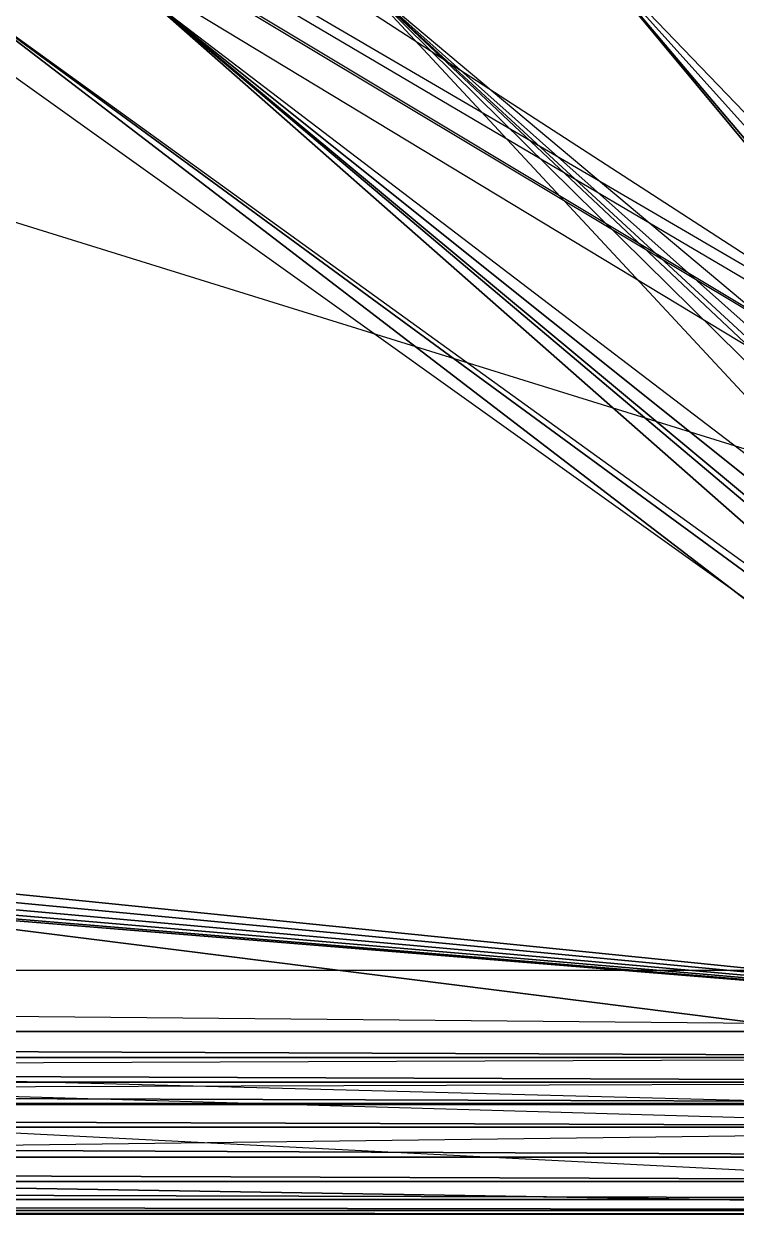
# Model space of a CAD drawing. Extents: x -139 to 143, y -92 to 96.
# Drawn here: x 72.86 to 100.35, y -92.42 to -46.49 of the extents above; entities that cross this region are included whole.
import ezdxf

# ---------------------------------------------------------------- set-up
doc = ezdxf.new("R2010")
doc.units = 0
doc.layers.get('0').update_dxf_attribs({"linetype": 'CONTINUOUS'})

msp = doc.modelspace()

# ---------------------------------------------------------------- linework, layer by layer
at = {"color": 7}
for points in [[(-129.233, 95.572, 5.052), (133.958, 95.572, 5.052), (140.655, -83.022, -0.587), (143.358, -83.022, -0.822), (140.655, -83.022, -0.822), (140.655, -83.022, -0.587), (143.358, -83.022, -0.822), (140.655, -83.022, -0.587), (143.358, -83.022, -0.587), (143.358, -83.022, -0.822), (-138.633, -83.022, -0.587)], [(-129.233, -92.422, -0.822), (133.958, -92.422, -0.822), (-124.985, -88.192, -0.822), (133.958, 95.572, -0.822), (132.795, 92.768, -0.822), (133.958, 92.869, -0.822), (133.958, 95.572, -0.822), (133.958, 95.572, -0.822), (131.667, 92.465, -0.822), (132.795, 92.768, -0.822), (133.958, 95.572, -0.822), (133.958, 95.572, -0.822), (130.609, 91.972, -0.822), (131.667, 92.465, -0.822), (133.958, 95.572, -0.822), (133.958, 95.572, -0.822), (129.709, 91.342, -0.822), (130.609, 91.972, -0.822), (133.958, 95.572, -0.822), (133.958, 95.572, -0.822), (-124.985, 91.342, -0.822), (129.709, 91.342, -0.822), (133.958, 95.572, -0.822), (-129.233, 95.572, -0.822)], [(-129.233, 95.572, -0.822), (133.958, -92.422, -0.822), (133.958, -89.72, -0.587), (133.958, -89.72, -0.822), (133.958, -92.422, -0.822), (133.958, -89.72, -0.587), (133.958, -92.422, -0.822), (133.958, -92.422, -0.587), (133.958, -89.72, -0.587), (133.958, 92.869, -0.822), (133.958, 95.572, -0.587), (133.958, 95.572, -0.822), (133.958, 92.869, -0.822), (133.958, 95.572, -0.587), (133.958, 92.869, -0.822), (133.958, 92.869, -0.587), (133.958, 95.572, -0.587), (133.958, 95.572, -0.587), (-129.233, 95.572, -0.822), (133.958, 95.572, -0.822), (133.958, 95.572, -0.587), (133.958, 95.572, -0.587), (-129.233, 95.572, -0.587)], [(-128.07, 92.768, -0.822), (143.358, -83.022, -0.587), (143.358, 86.172, -0.587)], [(-121.422, -88.192, 5.287), (126.147, -88.192, 5.052), (-121.422, -88.192, 5.287), (126.147, -88.192, 5.287), (126.147, -88.192, 5.052), (129.709, 91.342, -0.822), (-124.985, 91.342, -5.287), (129.709, 91.342, -5.287), (129.709, 91.342, -0.822), (-124.985, 91.342, -5.287), (129.709, 91.342, -0.822), (-124.985, 91.342, -0.822)], [(126.147, 91.342, 5.287), (127.261, -83.022, 5.287), (124.558, 1.575, 5.287), (127.261, 86.172, 5.287), (127.261, -83.022, 5.287), (85.721, -44.71, 5.287), (127.261, -83.022, 5.287), (126.147, -88.192, 5.287), (85.721, -44.71, 5.287), (123.844, 9.736, 5.287), (127.261, 86.172, 5.287), (124.558, 1.575, 5.287), (123.844, 9.736, 5.287), (121.724, 17.649, 5.287)], [(139.128, 81.923, -0.822), (143.358, -83.022, -0.822), (143.358, 86.172, -0.822), (143.358, -83.022, -0.822), (139.758, -79.674, -0.822), (140.251, -80.732, -0.822), (143.358, -83.022, -0.822), (139.128, -78.774, -0.822), (143.358, -83.022, -0.822), (139.128, 81.923, -0.822), (139.128, -78.774, -0.822), (143.358, -83.022, -0.822), (139.128, -78.774, -0.822), (139.758, -79.674, -0.822), (143.358, -83.022, -0.822), (-138.633, 86.172, -0.822)], [(-138.49, 84.54, 5.052), (143.215, -81.39, 5.052), (143.358, 86.172, 5.052), (143.358, -83.022, 5.052), (143.215, -81.39, 5.052), (143.215, -81.39, 5.052), (143.215, 84.54, 5.052)], [(-135.527, 83.881, -0.587), (140.655, -83.022, -0.587)], [(-135.527, 83.881, 5.287), (143.358, -83.022, 5.052)], [(-124.985, -88.192, -5.287), (129.709, -88.192, -5.287), (139.128, -78.774, -5.287), (139.128, 81.923, -0.822)], [(136.308, 79.906, -5.287), (137.306, -77.222, -5.287), (136.308, 79.906, -5.287), (136.308, -76.757, -5.287), (137.306, -77.222, -5.287), (-132.582, 80.372, -5.287)], [(136.308, 77.107, -0.587), (136.308, -76.757, -5.287), (136.308, -73.958, -0.587), (136.308, -76.757, -0.587), (136.308, -76.757, -5.287), (136.308, -73.958, -0.587), (136.308, -76.757, -5.287), (136.308, 79.906, -5.287), (136.308, -73.958, -0.587), (-108.12, 1.983, -0.117)], [(140, 78.971, 5.052), (126.757, -89.064, 5.052), (-121.422, -88.192, 5.052), (126.147, -88.192, 5.052), (126.757, -89.064, 5.052), (-122.033, -89.064, 5.052), (126.757, -89.064, 5.052), (127.916, -90.223, 5.052), (-122.033, -89.064, 5.052)], [(113.946, 38.251, -0.117), (124.893, -85.372, -0.117), (-120.169, -85.372, -0.587), (124.893, -85.372, -0.587), (124.893, -85.372, -0.117), (-120.169, -85.372, -0.587), (124.893, -85.372, -0.117), (-120.169, -85.372, -0.117)], [(113.711, -37.786, -0.117), (125.125, -79.808, -0.117), (85.721, -44.71, -0.117), (124.701, -81.39, -0.117), (125.125, -79.808, -0.117), (124.701, -81.39, -0.117), (85.721, -44.71, -0.117), (124.558, -83.022, -0.117), (124.701, -81.39, -0.117), (77.56, -45.424, -0.117), (124.558, -83.022, -0.117), (85.721, -44.71, -0.117)], [(114.942, -38.82, 5.287), (127.261, -83.022, 5.287), (85.721, -44.71, 5.287)], [(115.746, -38.961, 5.287), (127.261, -83.022, 5.287), (127.261, -83.022, 5.287), (93.634, -42.589, 5.287)], [(93.634, -42.589, -0.117), (126.757, -76.98, -0.117), (101.059, -39.127, -0.117)], [(93.634, -42.589, 5.287), (127.261, -83.022, 5.287), (126.147, -88.192, 5.287), (77.56, -45.424, 5.287)], [(93.634, -42.589, -0.117), (126.757, -76.98, -0.117), (93.634, -42.589, -0.117), (125.817, -78.323, -0.117), (126.757, -76.98, -0.117), (125.817, -78.323, -0.117), (93.634, -42.589, -0.117), (125.125, -79.808, -0.117), (125.817, -78.323, -0.117), (85.721, -44.71, -0.117), (125.125, -79.808, -0.117), (93.634, -42.589, -0.117)], [(69.399, -44.71, 5.287), (126.147, -88.192, 5.287), (-17.612, -70.098, 5.287)], [(-0.187, -72.699, -0.117), (69.399, -44.71, -0.117), (69.399, -44.71, -0.117), (-0.187, -72.699, -0.117), (124.893, -85.372, -0.117), (69.399, -44.71, -0.117), (-0.911, -73.423, -0.117), (124.893, -85.372, -0.117), (-0.187, -72.699, -0.117)], [(85.721, -44.71, 5.287), (126.147, -88.192, 5.287), (126.147, -88.192, 5.287), (69.399, -44.71, 5.287)], [(77.56, -45.424, -0.117), (124.558, -83.022, -0.117), (77.56, -45.424, -0.117), (124.701, -84.655, -0.117), (124.558, -83.022, -0.117), (124.701, -84.655, -0.117), (77.56, -45.424, -0.117), (124.893, -85.372, -0.117), (124.701, -84.655, -0.117), (69.399, -44.71, -0.117), (124.893, -85.372, -0.117), (77.56, -45.424, -0.117)], [(77.56, -45.424, 5.287), (126.147, -88.192, 5.287), (-17.612, -70.098, 5.287)], [(-17.612, -70.098, 5.287), (126.147, -88.192, 5.287), (-121.422, -88.192, 5.287)], [(-1.75, -74.011, -0.117), (124.893, -85.372, -0.117), (-0.911, -73.423, -0.117)], [(-2.678, -74.443, -0.117), (124.893, -85.372, -0.117), (-1.75, -74.011, -0.117)], [(-120.169, -85.372, -0.117), (124.893, -85.372, -0.117), (-4.688, -74.798, -0.117)], [(-4.688, -74.798, -0.117), (124.893, -85.372, -0.117), (-3.667, -74.708, -0.117)], [(-3.667, -74.708, -0.117), (124.893, -85.372, -0.117), (-2.678, -74.443, -0.117)], [(-129.233, -92.422, 5.052), (133.958, -92.422, -0.587), (-129.233, -92.422, 5.052), (133.958, -92.422, 5.052), (133.958, -92.422, -0.587), (-134.403, -78.774, -0.822)], [(-135.829, -81.859, -0.822), (132.795, -89.618, -0.822), (133.958, -92.422, -0.822), (133.958, -89.72, -0.822), (132.795, -89.618, -0.822), (131.667, -89.316, -0.822), (133.958, -92.422, -0.822), (132.795, -89.618, -0.822), (131.667, -89.316, -0.822), (130.609, -88.822, -0.822), (133.958, -92.422, -0.822), (131.667, -89.316, -0.822), (130.609, -88.822, -0.822), (129.709, -88.192, -0.822), (133.958, -92.422, -0.822), (130.609, -88.822, -0.822), (129.709, -88.192, -0.822), (-124.985, -88.192, -0.822), (133.958, -92.422, -0.822), (129.709, -88.192, -0.822), (-124.985, -88.192, -0.822)], [(130.609, -88.822, -0.822), (-135.829, -81.859, -0.822)], [(127.664, -85.313, 5.287), (-119.834, -83.022, -0.587)], [(-123.433, -86.371, -5.287), (128.158, -86.371, -5.287), (-122.968, -85.372, -5.287)], [(-122.968, -85.372, -5.287), (128.158, -86.371, -5.287), (127.692, -85.372, -5.287), (-122.968, -85.372, -5.287)], [(-120.169, -85.372, -0.587), (124.893, -85.372, -0.587), (127.692, -85.372, -5.287), (127.692, -85.372, -0.587), (124.893, -85.372, -0.587), (127.692, -85.372, -5.287), (124.893, -85.372, -0.587), (-122.968, -85.372, -5.287), (127.692, -85.372, -5.287), (-120.169, -85.372, -0.587)], [(-122.968, -85.372, -5.287), (124.893, -85.372, -0.587), (-120.169, -85.372, -0.587)], [(-123.433, -86.371, -5.287), (128.158, -86.371, -5.287), (-123.433, -86.371, -5.287), (128.827, -87.327, -5.287), (128.158, -86.371, -5.287), (-124.103, -87.327, -5.287), (128.827, -87.327, -5.287), (-123.433, -86.371, -5.287)], [(-124.103, -87.327, -5.287), (128.827, -87.327, -5.287), (-124.103, -87.327, -5.287), (129.653, -88.153, -5.287), (128.827, -87.327, -5.287), (-124.929, -88.153, -5.287), (129.653, -88.153, -5.287), (-124.103, -87.327, -5.287)], [(-124.985, -88.192, -0.822), (129.709, -88.192, -5.287), (-124.985, -88.192, -5.287)], [(-124.985, -88.192, -0.822), (129.709, -88.192, -5.287), (-124.985, -88.192, -0.822), (129.709, -88.192, -0.822), (129.709, -88.192, -5.287), (-121.422, -88.192, 5.287), (126.147, -88.192, 5.052), (-121.422, -88.192, 5.052)], [(-124.929, -88.153, -5.287), (129.653, -88.153, -5.287), (-124.929, -88.153, -5.287), (129.709, -88.192, -5.287), (129.653, -88.153, -5.287), (129.709, -88.192, -5.287), (-124.929, -88.153, -5.287)], [(-121.422, -88.192, 5.052), (126.757, -89.064, 5.052), (127.916, -90.223, 5.052), (-123.191, -90.223, 5.052)], [(-127.601, -92.279, 5.052), (132.326, -92.279, 5.052), (133.958, -92.422, 5.052), (-127.601, -92.279, 5.052), (126.757, -89.064, 5.052), (-122.033, -89.064, 5.052)], [(-122.033, -89.064, 5.052), (127.916, -90.223, 5.052), (129.258, -91.163, 5.052), (-124.534, -91.163, 5.052)], [(-123.191, -90.223, 5.052), (129.258, -91.163, 5.052), (130.743, -91.855, 5.052), (-126.019, -91.855, 5.052)], [(-123.191, -90.223, 5.052), (127.916, -90.223, 5.052), (129.258, -91.163, 5.052), (-123.191, -90.223, 5.052)], [(-124.534, -91.163, 5.052), (130.743, -91.855, 5.052), (132.326, -92.279, 5.052), (-127.601, -92.279, 5.052)], [(-124.534, -91.163, 5.052), (129.258, -91.163, 5.052), (130.743, -91.855, 5.052), (-124.534, -91.163, 5.052)], [(-126.019, -91.855, 5.052), (132.326, -92.279, 5.052), (-127.601, -92.279, 5.052), (133.958, -92.422, 5.052), (-129.233, -92.422, 5.052)], [(-126.019, -91.855, 5.052), (130.743, -91.855, 5.052), (132.326, -92.279, 5.052), (-126.019, -91.855, 5.052)], [(-129.233, -92.422, -0.587), (133.958, -92.422, -0.822), (-129.233, -92.422, -0.822)], [(-129.233, -92.422, -0.587), (133.958, -92.422, -0.587), (133.958, -92.422, -0.822), (-129.233, -92.422, -0.587)], [(-129.233, -92.422, 5.052), (133.958, -92.422, -0.587), (-129.233, -92.422, -0.587)]]:
    msp.add_polyline3d(points, dxfattribs=at)

doc.saveas('drawing.dxf')
